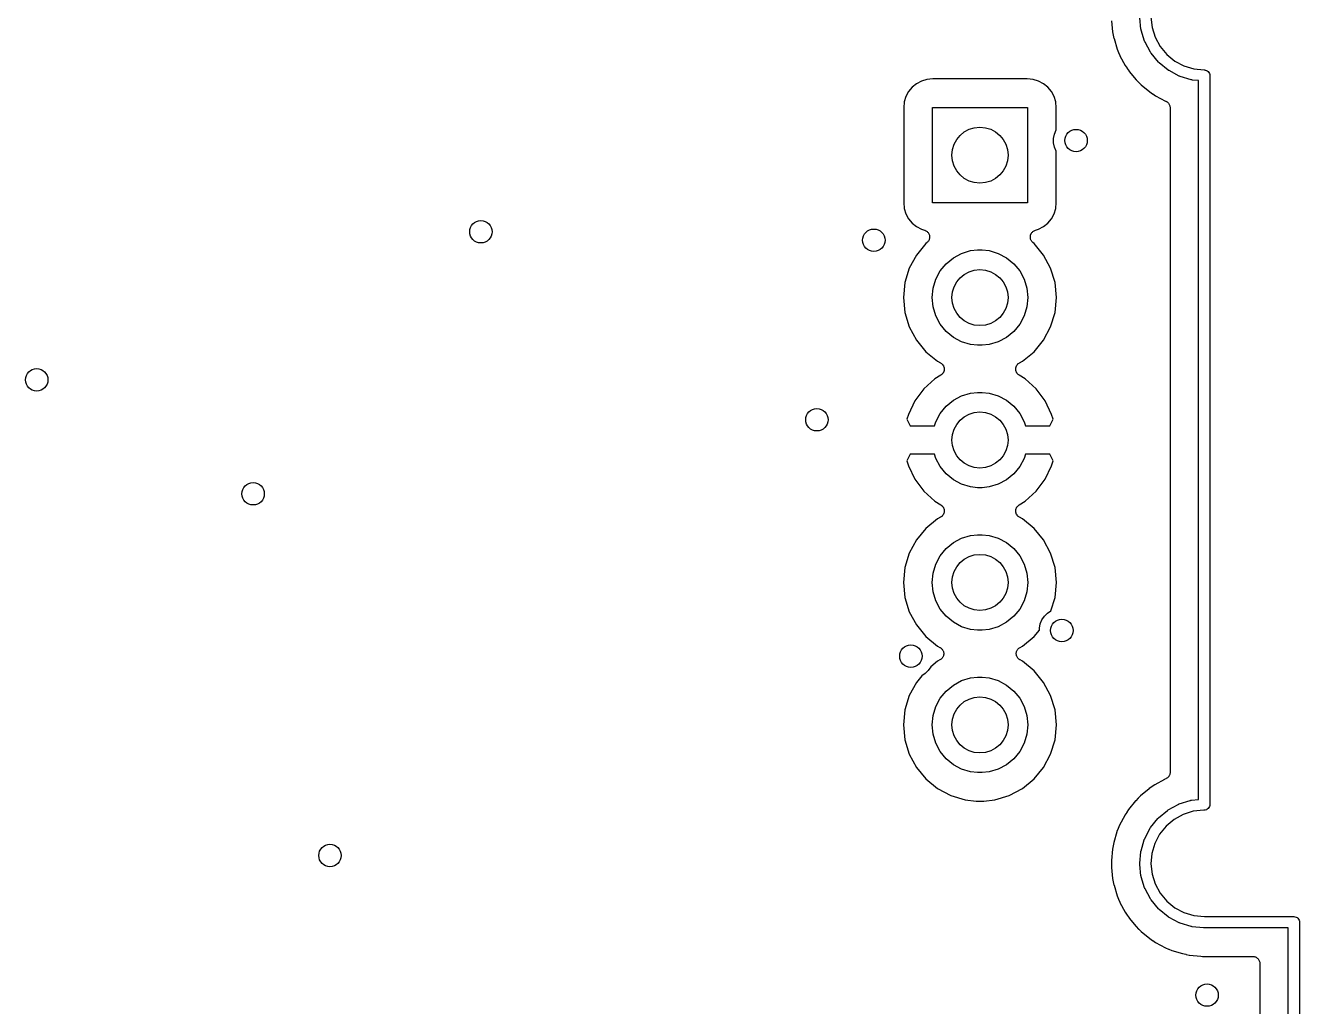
# Model space of a CAD drawing. Extents: x 2.46 to 6.41, y -5.93 to -3.84.
# Drawn here: x 5.511 to 6.406, y -5.223 to -4.534 of the extents above; entities that cross this region are included whole.
import ezdxf

# ---------------------------------------------------------------- set-up
doc = ezdxf.new("R2010")
doc.units = 0
doc.header["$MEASUREMENT"] = 0
doc.layers.add('BLACK', color=7, linetype='CONTINUOUS')

msp = doc.modelspace()

# ---------------------------------------------------------------- linework, layer by layer
at = {"layer": 'BLACK', "linetype": 'CONTINUOUS'}
for p, q in [((6.3012, -4.52782), (6.30196, -4.53508)), ((6.27344, -4.53037), (6.27426, -4.53813)), ((6.29417, -4.53628), (6.29333, -4.52826)), ((6.29424, -4.53663), (6.29417, -4.53628)), ((6.29431, -4.53698), (6.29424, -4.53663)), ((6.30196, -4.53508), (6.30412, -4.54205)), ((6.27426, -4.53813), (6.27474, -4.54046)), ((6.27474, -4.54046), (6.27475, -4.54053)), ((6.27475, -4.54053), (6.27475, -4.54053)), ((6.27475, -4.54053), (6.27519, -4.54285)), ((6.27519, -4.54285), (6.27523, -4.54297)), ((6.27523, -4.54297), (6.27754, -4.55042)), ((6.29433, -4.53704), (6.29431, -4.53698)), ((6.29671, -4.54474), (6.29433, -4.53704)), ((6.29685, -4.54507), (6.29671, -4.54474)), ((6.29699, -4.5454), (6.29685, -4.54507)), ((6.29701, -4.54545), (6.29699, -4.5454)), ((6.30085, -4.55255), (6.29701, -4.54545)), ((6.29701, -4.54545), (6.29701, -4.54545)), ((6.29701, -4.54545), (6.29701, -4.54545)), ((6.30412, -4.54205), (6.30759, -4.54846)), ((6.27754, -4.55042), (6.27846, -4.55262)), ((6.27846, -4.55262), (6.27848, -4.55268)), ((6.27848, -4.55268), (6.27848, -4.55268)), ((6.27848, -4.55268), (6.27937, -4.55487)), ((6.30105, -4.55285), (6.30085, -4.55255)), ((6.30124, -4.55314), (6.30105, -4.55285)), ((6.30128, -4.55318), (6.30124, -4.55314)), ((6.30128, -4.55319), (6.30128, -4.55318)), ((6.30128, -4.55318), (6.30128, -4.55318)), ((6.30642, -4.5594), (6.30128, -4.55319)), ((6.30759, -4.54846), (6.31224, -4.55408)), ((6.31224, -4.55408), (6.3179, -4.5587)), ((6.27937, -4.55487), (6.27943, -4.55498)), ((6.27943, -4.55498), (6.28314, -4.56185)), ((6.28314, -4.56185), (6.28447, -4.56382)), ((6.30667, -4.55965), (6.30642, -4.5594)), ((6.30692, -4.55991), (6.30667, -4.55965)), ((6.30697, -4.55994), (6.30692, -4.55991)), ((6.31322, -4.56504), (6.30697, -4.55994)), ((6.30697, -4.55994), (6.30697, -4.55994)), ((6.30697, -4.55994), (6.30697, -4.55994)), ((6.3179, -4.5587), (6.32434, -4.56212)), ((6.32434, -4.56212), (6.33132, -4.56423)), ((6.14372, -4.57163), (6.13995, -4.57277)), ((6.14788, -4.57122), (6.14372, -4.57163)), ((6.21432, -4.57122), (6.14788, -4.57122)), ((6.21849, -4.57163), (6.21432, -4.57122)), ((6.22226, -4.57277), (6.21849, -4.57163)), ((6.28447, -4.56382), (6.28451, -4.56388)), ((6.28451, -4.56388), (6.2858, -4.56585)), ((6.2858, -4.56585), (6.28588, -4.56595)), ((6.28588, -4.56595), (6.29085, -4.57196)), ((6.29085, -4.57196), (6.29254, -4.57364)), ((6.31351, -4.56524), (6.31322, -4.56504)), ((6.31381, -4.56544), (6.31351, -4.56524)), ((6.31386, -4.56547), (6.31381, -4.56544)), ((6.32098, -4.56925), (6.31386, -4.56547)), ((6.31386, -4.56547), (6.31386, -4.56547)), ((6.31386, -4.56547), (6.31386, -4.56547)), ((6.32131, -4.56939), (6.32098, -4.56925)), ((6.32164, -4.56953), (6.32131, -4.56939)), ((6.32169, -4.56955), (6.32164, -4.56953)), ((6.32942, -4.57188), (6.32169, -4.56955)), ((6.32169, -4.56955), (6.32169, -4.56955)), ((6.32977, -4.57195), (6.32942, -4.57188)), ((6.33011, -4.57202), (6.32977, -4.57195)), ((6.33017, -4.57203), (6.33011, -4.57202)), ((6.33465, -4.57247), (6.33017, -4.57203)), ((6.33017, -4.57203), (6.33017, -4.57203)), ((6.33132, -4.56423), (6.33858, -4.56494)), ((6.33465, -5.07713), (6.33465, -4.57247)), ((6.33858, -4.56494), (6.33858, -4.56494)), ((6.33858, -4.56494), (6.33878, -4.56496)), ((6.33878, -4.56496), (6.33897, -4.56498)), ((6.33897, -4.56498), (6.33898, -4.56498)), ((6.33898, -4.56498), (6.33935, -4.56502)), ((6.33935, -4.56502), (6.3401, -4.56524)), ((6.3401, -4.56524), (6.34078, -4.56561)), ((6.34078, -4.56561), (6.34138, -4.5661)), ((6.34138, -4.5661), (6.34187, -4.5667)), ((6.34187, -4.5667), (6.34224, -4.56738)), ((6.34224, -4.56738), (6.34246, -4.56813)), ((6.34246, -4.56813), (6.34252, -4.5687)), ((6.34252, -4.5687), (6.34252, -5.0809)), ((6.13093, -4.58017), (6.12907, -4.58365)), ((6.13343, -4.57713), (6.13093, -4.58017)), ((6.13647, -4.57463), (6.13343, -4.57713)), ((6.13995, -4.57277), (6.13647, -4.57463)), ((6.22573, -4.57463), (6.22226, -4.57277)), ((6.22878, -4.57713), (6.22573, -4.57463)), ((6.23128, -4.58017), (6.22878, -4.57713)), ((6.23313, -4.58365), (6.23128, -4.58017)), ((6.29254, -4.57364), (6.29259, -4.57369)), ((6.29259, -4.57369), (6.29259, -4.57369)), ((6.29259, -4.57369), (6.29424, -4.57537)), ((6.29424, -4.57537), (6.29434, -4.57545)), ((6.29434, -4.57545), (6.30039, -4.58039)), ((6.30039, -4.58039), (6.30237, -4.5817)), ((6.12793, -4.58742), (6.12752, -4.59158)), ((6.12907, -4.58365), (6.12793, -4.58742)), ((6.23428, -4.58742), (6.23313, -4.58365)), ((6.23469, -4.59158), (6.23428, -4.58742)), ((6.30237, -4.5817), (6.30243, -4.58174)), ((6.30243, -4.58174), (6.30243, -4.58174)), ((6.30243, -4.58174), (6.30243, -4.58174)), ((6.30243, -4.58174), (6.30437, -4.58307)), ((6.30437, -4.58307), (6.30449, -4.58313)), ((6.30449, -4.58313), (6.31138, -4.5868)), ((6.31138, -4.5868), (6.31155, -4.58687)), ((6.31155, -4.58687), (6.31158, -4.58688)), ((6.31158, -4.58688), (6.31158, -4.58688)), ((6.31158, -4.58688), (6.31158, -4.58688)), ((6.31158, -4.58688), (6.31162, -4.5869)), ((6.31162, -4.5869), (6.31203, -4.58712)), ((6.31203, -4.58712), (6.31244, -4.58735)), ((6.31244, -4.58735), (6.31246, -4.58736)), ((6.31246, -4.58736), (6.31247, -4.58737)), ((6.31247, -4.58737), (6.31283, -4.58767)), ((6.31283, -4.58767), (6.31319, -4.58797)), ((6.31319, -4.58797), (6.3132, -4.58798)), ((6.3132, -4.58798), (6.31322, -4.588)), ((6.31322, -4.588), (6.31351, -4.58836)), ((6.31351, -4.58836), (6.31381, -4.58873)), ((6.31381, -4.58873), (6.31382, -4.58874)), ((6.31382, -4.58874), (6.31383, -4.58876)), ((6.31383, -4.58876), (6.31405, -4.58917)), ((6.31405, -4.58917), (6.31427, -4.58959)), ((6.31427, -4.58959), (6.31427, -4.58961)), ((6.31427, -4.58961), (6.31428, -4.58962)), ((6.31428, -4.58962), (6.31442, -4.59007)), ((6.31442, -4.59007), (6.31455, -4.59052)), ((6.12752, -4.59158), (6.12752, -4.65802)), ((6.14764, -4.65827), (6.14764, -4.59134)), ((6.14764, -4.59134), (6.21457, -4.59134)), ((6.21457, -4.59134), (6.21457, -4.65827)), ((6.23469, -4.60698), (6.23469, -4.59158)), ((6.31455, -4.59052), (6.31455, -4.59054)), ((6.31455, -4.59054), (6.31456, -4.59056)), ((6.31456, -4.59056), (6.3146, -4.59102)), ((6.3146, -4.59102), (6.31465, -4.59149)), ((6.31465, -4.59149), (6.31465, -5.05812)), ((6.23342, -4.60996), (6.23461, -4.60709)), ((6.23461, -4.60709), (6.23469, -4.60698)), ((6.23282, -4.613), (6.23342, -4.60996)), ((6.23282, -4.6161), (6.23282, -4.613)), ((6.23342, -4.61914), (6.23282, -4.6161)), ((6.23461, -4.62201), (6.23342, -4.61914)), ((6.23469, -4.62213), (6.23461, -4.62201)), ((6.23469, -4.65802), (6.23469, -4.62213)), ((6.12752, -4.65802), (6.12793, -4.66219)), ((6.21457, -4.65827), (6.14764, -4.65827)), ((6.23428, -4.66219), (6.23469, -4.65802)), ((6.12793, -4.66219), (6.12907, -4.66596)), ((6.12907, -4.66596), (6.13093, -4.66943)), ((6.13093, -4.66943), (6.13343, -4.67248)), ((6.22878, -4.67248), (6.23128, -4.66943)), ((6.23128, -4.66943), (6.23313, -4.66596)), ((6.23313, -4.66596), (6.23428, -4.66219)), ((6.13343, -4.67248), (6.13647, -4.67498)), ((6.13647, -4.67498), (6.13995, -4.67683)), ((6.13995, -4.67683), (6.14219, -4.67751)), ((6.14219, -4.67751), (6.14223, -4.67753)), ((6.14223, -4.67753), (6.14223, -4.67753)), ((6.14223, -4.67753), (6.14223, -4.67753)), ((6.14223, -4.67753), (6.14225, -4.67753)), ((6.14225, -4.67753), (6.1427, -4.67773)), ((6.1427, -4.67773), (6.14313, -4.67791)), ((6.14313, -4.67791), (6.14314, -4.67792)), ((6.14314, -4.67792), (6.14315, -4.67792)), ((6.14315, -4.67792), (6.14355, -4.6782)), ((6.14355, -4.6782), (6.14394, -4.67846)), ((6.14394, -4.67846), (6.14395, -4.67847)), ((6.14395, -4.67847), (6.14395, -4.67847)), ((6.14395, -4.67847), (6.14429, -4.67882)), ((6.14429, -4.67882), (6.14462, -4.67915)), ((6.14462, -4.67915), (6.14463, -4.67916)), ((6.14463, -4.67916), (6.14464, -4.67917)), ((6.14464, -4.67917), (6.1449, -4.67957)), ((6.1449, -4.67957), (6.14516, -4.67997)), ((6.14516, -4.67997), (6.14516, -4.67998)), ((6.14516, -4.67998), (6.14517, -4.67999)), ((6.21688, -4.68037), (6.21707, -4.67993)), ((6.21707, -4.67992), (6.21708, -4.67991)), ((6.21707, -4.67993), (6.21707, -4.67992)), ((6.21708, -4.67991), (6.21734, -4.67952)), ((6.21734, -4.67952), (6.21761, -4.67912)), ((6.21761, -4.67912), (6.21762, -4.67911)), ((6.21762, -4.67911), (6.21763, -4.6791)), ((6.21763, -4.6791), (6.21797, -4.67876)), ((6.21797, -4.67876), (6.2183, -4.67843)), ((6.2183, -4.67843), (6.21831, -4.67842)), ((6.21831, -4.67842), (6.21832, -4.67841)), ((6.21832, -4.67841), (6.21872, -4.67815)), ((6.21872, -4.67815), (6.21912, -4.67789)), ((6.21912, -4.67789), (6.21913, -4.67788)), ((6.21913, -4.67788), (6.21914, -4.67788)), ((6.21914, -4.67788), (6.21958, -4.6777)), ((6.21958, -4.6777), (6.22002, -4.67751)), ((6.22002, -4.67751), (6.22226, -4.67683)), ((6.22226, -4.67683), (6.22573, -4.67498)), ((6.22573, -4.67498), (6.22878, -4.67248)), ((6.14311, -4.68682), (6.13643, -4.69496)), ((6.14391, -4.68616), (6.14311, -4.68682)), ((6.14424, -4.68583), (6.14391, -4.68616)), ((6.14458, -4.68549), (6.14424, -4.68583)), ((6.14459, -4.68548), (6.14458, -4.68549)), ((6.1446, -4.68547), (6.14459, -4.68548)), ((6.14486, -4.68508), (6.1446, -4.68547)), ((6.14513, -4.68468), (6.14486, -4.68508)), ((6.14514, -4.68467), (6.14513, -4.68468)), ((6.14532, -4.68423), (6.14514, -4.68466)), ((6.14514, -4.68466), (6.14514, -4.68467)), ((6.14517, -4.67999), (6.14535, -4.68043)), ((6.14551, -4.68378), (6.14532, -4.68423)), ((6.14535, -4.68043), (6.14553, -4.68087)), ((6.14552, -4.68376), (6.14551, -4.68377)), ((6.14551, -4.68377), (6.14551, -4.68378)), ((6.14561, -4.68329), (6.14552, -4.68376)), ((6.14553, -4.68087), (6.14553, -4.68088)), ((6.14553, -4.68088), (6.14553, -4.68089)), ((6.14553, -4.68089), (6.14562, -4.68136)), ((6.14571, -4.68283), (6.14561, -4.68329)), ((6.14562, -4.68136), (6.14571, -4.68183)), ((6.14571, -4.68183), (6.14571, -4.68184)), ((6.14571, -4.68184), (6.14572, -4.68185)), ((6.14572, -4.68185), (6.14571, -4.68233)), ((6.14571, -4.68233), (6.14571, -4.68281)), ((6.14571, -4.68281), (6.14571, -4.68282)), ((6.14571, -4.68282), (6.14571, -4.68283)), ((6.21649, -4.68226), (6.2165, -4.68178)), ((6.21649, -4.68274), (6.21649, -4.68226)), ((6.21649, -4.68275), (6.21649, -4.68274)), ((6.21649, -4.68276), (6.21649, -4.68275)), ((6.21658, -4.68323), (6.21649, -4.68276)), ((6.2165, -4.68176), (6.2166, -4.6813)), ((6.2165, -4.68177), (6.2165, -4.68176)), ((6.2165, -4.68178), (6.2165, -4.68177)), ((6.21667, -4.6837), (6.21658, -4.68323)), ((6.2166, -4.6813), (6.21669, -4.68083)), ((6.21667, -4.68371), (6.21667, -4.6837)), ((6.21667, -4.68372), (6.21667, -4.68371)), ((6.21685, -4.68416), (6.21667, -4.68372)), ((6.21669, -4.68082), (6.2167, -4.68081)), ((6.21669, -4.68083), (6.21669, -4.68082)), ((6.2167, -4.68081), (6.21688, -4.68037)), ((6.21703, -4.6846), (6.21685, -4.68416)), ((6.21704, -4.68461), (6.21703, -4.6846)), ((6.21704, -4.68462), (6.21704, -4.68461)), ((6.2173, -4.68502), (6.21704, -4.68462)), ((6.21756, -4.68542), (6.2173, -4.68502)), ((6.21757, -4.68543), (6.21756, -4.68542)), ((6.21758, -4.68544), (6.21757, -4.68543)), ((6.21791, -4.68578), (6.21758, -4.68544)), ((6.21824, -4.68612), (6.21791, -4.68578)), ((6.21826, -4.68613), (6.21824, -4.68612)), ((6.2183, -4.68616), (6.21826, -4.68613)), ((6.21826, -4.68613), (6.21826, -4.68613)), ((6.21826, -4.68613), (6.21826, -4.68613)), ((6.21909, -4.68682), (6.2183, -4.68616)), ((6.22577, -4.69496), (6.21909, -4.68682)), ((6.13643, -4.69496), (6.13147, -4.70424)), ((6.15732, -4.70103), (6.16242, -4.69684)), ((6.16242, -4.69684), (6.16823, -4.69374)), ((6.16823, -4.69374), (6.17454, -4.69182)), ((6.17454, -4.69182), (6.17946, -4.69134)), ((6.17946, -4.69134), (6.18275, -4.69134)), ((6.18275, -4.69134), (6.18766, -4.69182)), ((6.18766, -4.69182), (6.19397, -4.69374)), ((6.19397, -4.69374), (6.19978, -4.69684)), ((6.19978, -4.69684), (6.20488, -4.70103)), ((6.23074, -4.70424), (6.22577, -4.69496)), ((6.13147, -4.70424), (6.12841, -4.71432)), ((6.15004, -4.71193), (6.15314, -4.70612)), ((6.15314, -4.70612), (6.15732, -4.70103)), ((6.20488, -4.70103), (6.20906, -4.70612)), ((6.20906, -4.70612), (6.21217, -4.71193)), ((6.23379, -4.71432), (6.23074, -4.70424)), ((6.12841, -4.71432), (6.12738, -4.7248)), ((6.14812, -4.71824), (6.15004, -4.71193)), ((6.21217, -4.71193), (6.21408, -4.71824)), ((6.23483, -4.7248), (6.23379, -4.71432)), ((6.14748, -4.7248), (6.14812, -4.71824)), ((6.21408, -4.71824), (6.21473, -4.7248)), ((6.12738, -4.7248), (6.12841, -4.73528)), ((6.14812, -4.73136), (6.14748, -4.7248)), ((6.15004, -4.73767), (6.14812, -4.73136)), ((6.21408, -4.73136), (6.21217, -4.73767)), ((6.21473, -4.7248), (6.21408, -4.73136)), ((6.23379, -4.73528), (6.23483, -4.7248)), ((6.12841, -4.73528), (6.13147, -4.74536)), ((6.15314, -4.74348), (6.15004, -4.73767)), ((6.21217, -4.73767), (6.20906, -4.74348)), ((6.23074, -4.74536), (6.23379, -4.73528)), ((6.13147, -4.74536), (6.13643, -4.75465)), ((6.15732, -4.74858), (6.15314, -4.74348)), ((6.16242, -4.75276), (6.15732, -4.74858)), ((6.20488, -4.74858), (6.19978, -4.75276)), ((6.20906, -4.74348), (6.20488, -4.74858)), ((6.22577, -4.75465), (6.23074, -4.74536)), ((6.13643, -4.75465), (6.14311, -4.76279)), ((6.16823, -4.75587), (6.16242, -4.75276)), ((6.17454, -4.75778), (6.16823, -4.75587)), ((6.17946, -4.75827), (6.17454, -4.75778)), ((6.18275, -4.75827), (6.17946, -4.75827)), ((6.18766, -4.75778), (6.18275, -4.75827)), ((6.19397, -4.75587), (6.18766, -4.75778)), ((6.19978, -4.75276), (6.19397, -4.75587)), ((6.21909, -4.76279), (6.22577, -4.75465)), ((6.14311, -4.76279), (6.15126, -4.76947)), ((6.21095, -4.76947), (6.21909, -4.76279)), ((6.15126, -4.76947), (6.15336, -4.7706)), ((6.15336, -4.7706), (6.15342, -4.77063)), ((6.15342, -4.77063), (6.15372, -4.77084)), ((6.15372, -4.77084), (6.15403, -4.77103)), ((6.15403, -4.77103), (6.15412, -4.77111)), ((6.15412, -4.77111), (6.15423, -4.77118)), ((6.15423, -4.77118), (6.15448, -4.77144)), ((6.15448, -4.77144), (6.15474, -4.77169)), ((6.15485, -4.7782), (6.15459, -4.77846)), ((6.15474, -4.77169), (6.15482, -4.77179)), ((6.15482, -4.77179), (6.15491, -4.77188)), ((6.15492, -4.7781), (6.15485, -4.7782)), ((6.15491, -4.77188), (6.15511, -4.77219)), ((6.15501, -4.778), (6.15492, -4.7781)), ((6.15519, -4.7777), (6.15501, -4.778)), ((6.15511, -4.77219), (6.15532, -4.77248)), ((6.1554, -4.7774), (6.15519, -4.7777)), ((6.15532, -4.77248), (6.15537, -4.77259)), ((6.15537, -4.77259), (6.15544, -4.7727)), ((6.15545, -4.77728), (6.1554, -4.7774)), ((6.15544, -4.7727), (6.15558, -4.77304)), ((6.15551, -4.77717), (6.15545, -4.77728)), ((6.15564, -4.77683), (6.15551, -4.77717)), ((6.15558, -4.77304), (6.15573, -4.77337)), ((6.15578, -4.7765), (6.15564, -4.77683)), ((6.15573, -4.77337), (6.15576, -4.77349)), ((6.15576, -4.77349), (6.1558, -4.77361)), ((6.1558, -4.77637), (6.15578, -4.7765)), ((6.1558, -4.77361), (6.15587, -4.77396)), ((6.15585, -4.77625), (6.1558, -4.77637)), ((6.1559, -4.7759), (6.15585, -4.77625)), ((6.15587, -4.77396), (6.15596, -4.77431)), ((6.15598, -4.77554), (6.1559, -4.7759)), ((6.15596, -4.77431), (6.15596, -4.77444)), ((6.15596, -4.77444), (6.15599, -4.77457)), ((6.15599, -4.77457), (6.15598, -4.77493)), ((6.15598, -4.77493), (6.156, -4.77529)), ((6.156, -4.77529), (6.15598, -4.77541)), ((6.15598, -4.77541), (6.15598, -4.77554)), ((6.2062, -4.77522), (6.20622, -4.77486)), ((6.20622, -4.77534), (6.2062, -4.77522)), ((6.20622, -4.77486), (6.20623, -4.7745)), ((6.20622, -4.77547), (6.20622, -4.77534)), ((6.20629, -4.77583), (6.20622, -4.77547)), ((6.20623, -4.7745), (6.20625, -4.77437)), ((6.20625, -4.77437), (6.20626, -4.77424)), ((6.20626, -4.77424), (6.20635, -4.77389)), ((6.20634, -4.77619), (6.20629, -4.77583)), ((6.20638, -4.77631), (6.20634, -4.77619)), ((6.20635, -4.77389), (6.20642, -4.77354)), ((6.20641, -4.77643), (6.20638, -4.77631)), ((6.20654, -4.77677), (6.20641, -4.77643)), ((6.20642, -4.77354), (6.20647, -4.77342)), ((6.20647, -4.77342), (6.2065, -4.7733)), ((6.2065, -4.7733), (6.20666, -4.77297)), ((6.20666, -4.77711), (6.20654, -4.77677)), ((6.20666, -4.77297), (6.2068, -4.77264)), ((6.20673, -4.77722), (6.20666, -4.77711)), ((6.20677, -4.77733), (6.20673, -4.77722)), ((6.20697, -4.77764), (6.20677, -4.77733)), ((6.2068, -4.77264), (6.20687, -4.77253)), ((6.20687, -4.77253), (6.20692, -4.77242)), ((6.20692, -4.77242), (6.20714, -4.77213)), ((6.20716, -4.77795), (6.20697, -4.77764)), ((6.20714, -4.77213), (6.20734, -4.77183)), ((6.20724, -4.77804), (6.20716, -4.77795)), ((6.20731, -4.77815), (6.20724, -4.77804)), ((6.20756, -4.77841), (6.20731, -4.77815)), ((6.20734, -4.77183), (6.20743, -4.77174)), ((6.20743, -4.77174), (6.20751, -4.77164)), ((6.20751, -4.77164), (6.20778, -4.7714)), ((6.2078, -4.77868), (6.20756, -4.77841)), ((6.20778, -4.7714), (6.20803, -4.77114)), ((6.20803, -4.77114), (6.20814, -4.77107)), ((6.20814, -4.77107), (6.20823, -4.77098)), ((6.20823, -4.77098), (6.20854, -4.7708)), ((6.20854, -4.7708), (6.20884, -4.7706)), ((6.20884, -4.7706), (6.21095, -4.76947)), ((6.14939, -4.78179), (6.1416, -4.78881)), ((6.15356, -4.7793), (6.14939, -4.78179)), ((6.15385, -4.77909), (6.15356, -4.7793)), ((6.15416, -4.77889), (6.15385, -4.77909)), ((6.15425, -4.7788), (6.15416, -4.77889)), ((6.15435, -4.77872), (6.15425, -4.7788)), ((6.15459, -4.77846), (6.15435, -4.77872)), ((6.20791, -4.77875), (6.2078, -4.77868)), ((6.20799, -4.77885), (6.20791, -4.77875)), ((6.20829, -4.77905), (6.20799, -4.77885)), ((6.20858, -4.77927), (6.20829, -4.77905)), ((6.20864, -4.7793), (6.20858, -4.77927)), ((6.21282, -4.78179), (6.20864, -4.7793)), ((6.2206, -4.78881), (6.21282, -4.78179)), ((6.1416, -4.78881), (6.13534, -4.7972)), ((6.16242, -4.79684), (6.16823, -4.79374)), ((6.16823, -4.79374), (6.17454, -4.79182)), ((6.17454, -4.79182), (6.17946, -4.79134)), ((6.17946, -4.79134), (6.18275, -4.79134)), ((6.18275, -4.79134), (6.18766, -4.79182)), ((6.18766, -4.79182), (6.19397, -4.79374)), ((6.19397, -4.79374), (6.19978, -4.79684)), ((6.22686, -4.7972), (6.2206, -4.78881)), ((6.13534, -4.7972), (6.13078, -4.80677)), ((6.15314, -4.80612), (6.15732, -4.80103)), ((6.15732, -4.80103), (6.16242, -4.79684)), ((6.19978, -4.79684), (6.20488, -4.80103)), ((6.20488, -4.80103), (6.20906, -4.80612)), ((6.23142, -4.80677), (6.22686, -4.7972)), ((6.13078, -4.80677), (6.12973, -4.81024)), ((6.12973, -4.81024), (6.13214, -4.8148)), ((6.14917, -4.8148), (6.15004, -4.81193)), ((6.15004, -4.81193), (6.15314, -4.80612)), ((6.20906, -4.80612), (6.21217, -4.81193)), ((6.21217, -4.81193), (6.21304, -4.8148)), ((6.23006, -4.8148), (6.23247, -4.81024)), ((6.23247, -4.81024), (6.23142, -4.80677)), ((6.13214, -4.8148), (6.14917, -4.8148)), ((6.21304, -4.8148), (6.23006, -4.8148)), ((6.13214, -4.8348), (6.12973, -4.83937)), ((6.12973, -4.83937), (6.13078, -4.84284)), ((6.14917, -4.8348), (6.13214, -4.8348)), ((6.15004, -4.83767), (6.14917, -4.8348)), ((6.15314, -4.84349), (6.15004, -4.83767)), ((6.21217, -4.83767), (6.20906, -4.84349)), ((6.21304, -4.8348), (6.21217, -4.83767)), ((6.23006, -4.8348), (6.21304, -4.8348)), ((6.23247, -4.83937), (6.23006, -4.8348)), ((6.23142, -4.84284), (6.23247, -4.83937)), ((6.13078, -4.84284), (6.13534, -4.8524)), ((6.15732, -4.84858), (6.15314, -4.84349)), ((6.16242, -4.85276), (6.15732, -4.84858)), ((6.20488, -4.84858), (6.19978, -4.85276)), ((6.20906, -4.84349), (6.20488, -4.84858)), ((6.22686, -4.8524), (6.23142, -4.84284)), ((6.13534, -4.8524), (6.1416, -4.8608)), ((6.16823, -4.85587), (6.16242, -4.85276)), ((6.17454, -4.85778), (6.16823, -4.85587)), ((6.17946, -4.85827), (6.17454, -4.85778)), ((6.18275, -4.85827), (6.17946, -4.85827)), ((6.18766, -4.85778), (6.18275, -4.85827)), ((6.19397, -4.85587), (6.18766, -4.85778)), ((6.19978, -4.85276), (6.19397, -4.85587)), ((6.2206, -4.8608), (6.22686, -4.8524)), ((6.1416, -4.8608), (6.14939, -4.86781)), ((6.14939, -4.86781), (6.15356, -4.8703)), ((6.20864, -4.8703), (6.21282, -4.86781)), ((6.21282, -4.86781), (6.2206, -4.8608)), ((6.15356, -4.8703), (6.15362, -4.87034)), ((6.15362, -4.87034), (6.15391, -4.87056)), ((6.15391, -4.87056), (6.15421, -4.87076)), ((6.15421, -4.87076), (6.1543, -4.87085)), ((6.1543, -4.87085), (6.1544, -4.87093)), ((6.1544, -4.87093), (6.15464, -4.8712)), ((6.15464, -4.8712), (6.15489, -4.87146)), ((6.15489, -4.87146), (6.15496, -4.87156)), ((6.15496, -4.87156), (6.15505, -4.87166)), ((6.15505, -4.87166), (6.15523, -4.87197)), ((6.15523, -4.87197), (6.15543, -4.87227)), ((6.15555, -4.87663), (6.15541, -4.87697)), ((6.15543, -4.87227), (6.15548, -4.87239)), ((6.15548, -4.87239), (6.15554, -4.8725)), ((6.15554, -4.8725), (6.15566, -4.87284)), ((6.1557, -4.87631), (6.15555, -4.87663)), ((6.15566, -4.87284), (6.1558, -4.87318)), ((6.15574, -4.87618), (6.1557, -4.87631)), ((6.15578, -4.87607), (6.15574, -4.87618)), ((6.15586, -4.87571), (6.15578, -4.87607)), ((6.1558, -4.87318), (6.15582, -4.8733)), ((6.15582, -4.8733), (6.15586, -4.87342)), ((6.15586, -4.87342), (6.15591, -4.87378)), ((6.15595, -4.87536), (6.15586, -4.87571)), ((6.15591, -4.87378), (6.15598, -4.87413)), ((6.15598, -4.87511), (6.15595, -4.87523)), ((6.15595, -4.87523), (6.15595, -4.87536)), ((6.15598, -4.87413), (6.15598, -4.87426)), ((6.15598, -4.87426), (6.156, -4.87439)), ((6.156, -4.87439), (6.15598, -4.87475)), ((6.15598, -4.87475), (6.15598, -4.87511)), ((6.20621, -4.87432), (6.20623, -4.87419)), ((6.20622, -4.87468), (6.20621, -4.87432)), ((6.20622, -4.87504), (6.20622, -4.87468)), ((6.20624, -4.87517), (6.20622, -4.87504)), ((6.20623, -4.87406), (6.2063, -4.87371)), ((6.20623, -4.87419), (6.20623, -4.87406)), ((6.20625, -4.87529), (6.20624, -4.87517)), ((6.20633, -4.87564), (6.20625, -4.87529)), ((6.2063, -4.87371), (6.20636, -4.87335)), ((6.2064, -4.876), (6.20633, -4.87564)), ((6.20636, -4.87335), (6.2064, -4.87323)), ((6.2064, -4.87323), (6.20643, -4.87311)), ((6.20645, -4.87612), (6.2064, -4.876)), ((6.20643, -4.87311), (6.20657, -4.87278)), ((6.20648, -4.87624), (6.20645, -4.87612)), ((6.20663, -4.87657), (6.20648, -4.87624)), ((6.20657, -4.87278), (6.20669, -4.87244)), ((6.20676, -4.87691), (6.20663, -4.87657)), ((6.20669, -4.87244), (6.20676, -4.87233)), ((6.20676, -4.87233), (6.20681, -4.87221)), ((6.20681, -4.87221), (6.20701, -4.87191)), ((6.20701, -4.87191), (6.2072, -4.8716)), ((6.2072, -4.8716), (6.20728, -4.87151)), ((6.20728, -4.87151), (6.20735, -4.8714)), ((6.20735, -4.8714), (6.20761, -4.87115)), ((6.20761, -4.87115), (6.20786, -4.87088)), ((6.20786, -4.87088), (6.20796, -4.87081)), ((6.20796, -4.87081), (6.20805, -4.87072)), ((6.20805, -4.87072), (6.20835, -4.87052)), ((6.20835, -4.87052), (6.20864, -4.8703)), ((6.15126, -4.88013), (6.14311, -4.88682)), ((6.15336, -4.87901), (6.15126, -4.88013)), ((6.15366, -4.87881), (6.15336, -4.87901)), ((6.15397, -4.87862), (6.15366, -4.87881)), ((6.15407, -4.87854), (6.15397, -4.87862)), ((6.15417, -4.87847), (6.15407, -4.87854)), ((6.15443, -4.87821), (6.15417, -4.87847)), ((6.1547, -4.87797), (6.15443, -4.87821)), ((6.15477, -4.87787), (6.1547, -4.87797)), ((6.15486, -4.87778), (6.15477, -4.87787)), ((6.15507, -4.87748), (6.15486, -4.87778)), ((6.15528, -4.87719), (6.15507, -4.87748)), ((6.15534, -4.87707), (6.15528, -4.87719)), ((6.15541, -4.87697), (6.15534, -4.87707)), ((6.20683, -4.87701), (6.20676, -4.87691)), ((6.20689, -4.87713), (6.20683, -4.87701)), ((6.2071, -4.87742), (6.20689, -4.87713)), ((6.2073, -4.87772), (6.2071, -4.87742)), ((6.20739, -4.87781), (6.2073, -4.87772)), ((6.20746, -4.87792), (6.20739, -4.87781)), ((6.20772, -4.87816), (6.20746, -4.87792)), ((6.20798, -4.87842), (6.20772, -4.87816)), ((6.20808, -4.87849), (6.20798, -4.87842)), ((6.20818, -4.87858), (6.20808, -4.87849)), ((6.20848, -4.87877), (6.20818, -4.87858)), ((6.20878, -4.87897), (6.20848, -4.87877)), ((6.20884, -4.87901), (6.20878, -4.87897)), ((6.21095, -4.88013), (6.20884, -4.87901)), ((6.21909, -4.88682), (6.21095, -4.88013)), ((6.14311, -4.88682), (6.13643, -4.89496)), ((6.16242, -4.89684), (6.16823, -4.89374)), ((6.16823, -4.89374), (6.17454, -4.89182)), ((6.17454, -4.89182), (6.17946, -4.89134)), ((6.17946, -4.89134), (6.18275, -4.89134)), ((6.18275, -4.89134), (6.18766, -4.89182)), ((6.18766, -4.89182), (6.19397, -4.89374)), ((6.19397, -4.89374), (6.19978, -4.89684)), ((6.22577, -4.89496), (6.21909, -4.88682)), ((6.13643, -4.89496), (6.13147, -4.90424)), ((6.15314, -4.90612), (6.15732, -4.90103)), ((6.15732, -4.90103), (6.16242, -4.89684)), ((6.19978, -4.89684), (6.20488, -4.90103)), ((6.20488, -4.90103), (6.20906, -4.90612)), ((6.23074, -4.90424), (6.22577, -4.89496)), ((6.13147, -4.90424), (6.12841, -4.91432)), ((6.14812, -4.91824), (6.15004, -4.91193)), ((6.15004, -4.91193), (6.15314, -4.90612)), ((6.20906, -4.90612), (6.21217, -4.91193)), ((6.21217, -4.91193), (6.21408, -4.91824)), ((6.23379, -4.91432), (6.23074, -4.90424)), ((6.12841, -4.91432), (6.12738, -4.9248)), ((6.14748, -4.9248), (6.14812, -4.91824)), ((6.21408, -4.91824), (6.21473, -4.9248)), ((6.23483, -4.9248), (6.23379, -4.91432)), ((6.12738, -4.9248), (6.12841, -4.93528)), ((6.14812, -4.93136), (6.14748, -4.9248)), ((6.21473, -4.9248), (6.21408, -4.93136)), ((6.23379, -4.93528), (6.23483, -4.9248)), ((6.12841, -4.93528), (6.13147, -4.94536)), ((6.15004, -4.93767), (6.14812, -4.93136)), ((6.15314, -4.94348), (6.15004, -4.93767)), ((6.21217, -4.93767), (6.20906, -4.94348)), ((6.21408, -4.93136), (6.21217, -4.93767)), ((6.23093, -4.94471), (6.23379, -4.93528)), ((6.13147, -4.94536), (6.13643, -4.95465)), ((6.15732, -4.94858), (6.15314, -4.94348)), ((6.20906, -4.94348), (6.20488, -4.94858)), ((6.22633, -4.94851), (6.22853, -4.94632)), ((6.22853, -4.94632), (6.23093, -4.94471)), ((6.13643, -4.95465), (6.14311, -4.96279)), ((6.16242, -4.95276), (6.15732, -4.94858)), ((6.16823, -4.95587), (6.16242, -4.95276)), ((6.17454, -4.95778), (6.16823, -4.95587)), ((6.19397, -4.95587), (6.18766, -4.95778)), ((6.19978, -4.95276), (6.19397, -4.95587)), ((6.20488, -4.94858), (6.19978, -4.95276)), ((6.22282, -4.957), (6.22342, -4.95396)), ((6.22282, -4.95825), (6.22282, -4.957)), ((6.22342, -4.95396), (6.22461, -4.95109)), ((6.22461, -4.95109), (6.22633, -4.94851)), ((6.14311, -4.96279), (6.15126, -4.96947)), ((6.17946, -4.95827), (6.17454, -4.95778)), ((6.18275, -4.95827), (6.17946, -4.95827)), ((6.18766, -4.95778), (6.18275, -4.95827)), ((6.21095, -4.96947), (6.21909, -4.96279)), ((6.21909, -4.96279), (6.22282, -4.95825)), ((6.15126, -4.96947), (6.15298, -4.97039)), ((6.15298, -4.97039), (6.15302, -4.97042)), ((6.15302, -4.97042), (6.15302, -4.97042)), ((6.15302, -4.97042), (6.15302, -4.97042)), ((6.15302, -4.97042), (6.15304, -4.97043)), ((6.15304, -4.97043), (6.15343, -4.9707)), ((6.15343, -4.9707), (6.15383, -4.97097)), ((6.15383, -4.97097), (6.15383, -4.97097)), ((6.15383, -4.97097), (6.15384, -4.97098)), ((6.15384, -4.97098), (6.15418, -4.97132)), ((6.15418, -4.97132), (6.15451, -4.97166)), ((6.15451, -4.97166), (6.15452, -4.97167)), ((6.15452, -4.97167), (6.15453, -4.97168)), ((6.15453, -4.97168), (6.15478, -4.97208)), ((6.15478, -4.97208), (6.15505, -4.97248)), ((6.15505, -4.97248), (6.15505, -4.97249)), ((6.15505, -4.97249), (6.15506, -4.9725)), ((6.15506, -4.9725), (6.15523, -4.97293)), ((6.15523, -4.97293), (6.15542, -4.97338)), ((6.15542, -4.97338), (6.15542, -4.97339)), ((6.15542, -4.97339), (6.15542, -4.9734)), ((6.15542, -4.9734), (6.15551, -4.97387)), ((6.15551, -4.97387), (6.1556, -4.97434)), ((6.1556, -4.97434), (6.1556, -4.97435)), ((6.1556, -4.97435), (6.1556, -4.97436)), ((6.1556, -4.97436), (6.1556, -4.97484)), ((6.1556, -4.97484), (6.1556, -4.97531)), ((6.2066, -4.97525), (6.20661, -4.97477)), ((6.2066, -4.97526), (6.2066, -4.97525)), ((6.2066, -4.97527), (6.2066, -4.97526)), ((6.20669, -4.97573), (6.2066, -4.97527)), ((6.20661, -4.97427), (6.20671, -4.97381)), ((6.20661, -4.97428), (6.20661, -4.97427)), ((6.20661, -4.97429), (6.20661, -4.97428)), ((6.20661, -4.97477), (6.20661, -4.97429)), ((6.20671, -4.97381), (6.2068, -4.97334)), ((6.2068, -4.97334), (6.20681, -4.97332)), ((6.20681, -4.97331), (6.20699, -4.97288)), ((6.20681, -4.97332), (6.20681, -4.97331)), ((6.20699, -4.97288), (6.20718, -4.97243)), ((6.20718, -4.97243), (6.20719, -4.97243)), ((6.20719, -4.97242), (6.20746, -4.97202)), ((6.20719, -4.97243), (6.20719, -4.97242)), ((6.20746, -4.97202), (6.20772, -4.97162)), ((6.20772, -4.97162), (6.20773, -4.97162)), ((6.20773, -4.97162), (6.20774, -4.97161)), ((6.20774, -4.97161), (6.20808, -4.97127)), ((6.20808, -4.97127), (6.20841, -4.97094)), ((6.20841, -4.97094), (6.20842, -4.97093)), ((6.20842, -4.97093), (6.20843, -4.97092)), ((6.20843, -4.97092), (6.20883, -4.97066)), ((6.20883, -4.97066), (6.20923, -4.97039)), ((6.20923, -4.97039), (6.21095, -4.96947)), ((6.14651, -4.98403), (6.1448, -4.98659)), ((6.15126, -4.98013), (6.14651, -4.98403)), ((6.15298, -4.97921), (6.15126, -4.98013)), ((6.15337, -4.97895), (6.15298, -4.97921)), ((6.15377, -4.97868), (6.15337, -4.97895)), ((6.15378, -4.97868), (6.15377, -4.97868)), ((6.15379, -4.97867), (6.15378, -4.97868)), ((6.15413, -4.97833), (6.15379, -4.97867)), ((6.15447, -4.978), (6.15413, -4.97833)), ((6.15448, -4.97798), (6.15447, -4.97799)), ((6.15447, -4.97799), (6.15447, -4.978)), ((6.15475, -4.97759), (6.15448, -4.97798)), ((6.15501, -4.97719), (6.15475, -4.97759)), ((6.15502, -4.97718), (6.15501, -4.97719)), ((6.15503, -4.97717), (6.15502, -4.97718)), ((6.15521, -4.97673), (6.15503, -4.97717)), ((6.15539, -4.97629), (6.15521, -4.97673)), ((6.1554, -4.97628), (6.15539, -4.97629)), ((6.1555, -4.97581), (6.1554, -4.97627)), ((6.1554, -4.97627), (6.1554, -4.97628)), ((6.15559, -4.97534), (6.1555, -4.97581)), ((6.1556, -4.97531), (6.15559, -4.97533)), ((6.15559, -4.97533), (6.15559, -4.97534)), ((6.20678, -4.9762), (6.20669, -4.97573)), ((6.20679, -4.97621), (6.20678, -4.9762)), ((6.20679, -4.97623), (6.20679, -4.97621)), ((6.20697, -4.97667), (6.20679, -4.97623)), ((6.20715, -4.97711), (6.20697, -4.97667)), ((6.20715, -4.97712), (6.20715, -4.97711)), ((6.20716, -4.97713), (6.20715, -4.97712)), ((6.20742, -4.97753), (6.20716, -4.97713)), ((6.20768, -4.97793), (6.20742, -4.97753)), ((6.20769, -4.97794), (6.20768, -4.97793)), ((6.20802, -4.97828), (6.20769, -4.97794)), ((6.20769, -4.97794), (6.20769, -4.97794)), ((6.20836, -4.97863), (6.20802, -4.97828)), ((6.20837, -4.97863), (6.20836, -4.97863)), ((6.20838, -4.97864), (6.20837, -4.97863)), ((6.20876, -4.9789), (6.20838, -4.97864)), ((6.20916, -4.97918), (6.20876, -4.9789)), ((6.20918, -4.97919), (6.20916, -4.97918)), ((6.20923, -4.97921), (6.20918, -4.97919)), ((6.20918, -4.97919), (6.20918, -4.97919)), ((6.20918, -4.97919), (6.20918, -4.97919)), ((6.21095, -4.98013), (6.20923, -4.97921)), ((6.21909, -4.98682), (6.21095, -4.98013)), ((6.14015, -4.99042), (6.13643, -4.99496)), ((6.14261, -4.98878), (6.14015, -4.99042)), ((6.1448, -4.98659), (6.14261, -4.98878)), ((6.16823, -4.99374), (6.17454, -4.99182)), ((6.17454, -4.99182), (6.17946, -4.99134)), ((6.17946, -4.99134), (6.18275, -4.99134)), ((6.18275, -4.99134), (6.18766, -4.99182)), ((6.18766, -4.99182), (6.19397, -4.99374)), ((6.22577, -4.99496), (6.21909, -4.98682)), ((6.13643, -4.99496), (6.13147, -5.00424)), ((6.15314, -5.00612), (6.15732, -5.00103)), ((6.15732, -5.00103), (6.16242, -4.99684)), ((6.16242, -4.99684), (6.16823, -4.99374)), ((6.19397, -4.99374), (6.19978, -4.99684)), ((6.19978, -4.99684), (6.20488, -5.00103)), ((6.20488, -5.00103), (6.20906, -5.00612)), ((6.23074, -5.00424), (6.22577, -4.99496)), ((6.13147, -5.00424), (6.12841, -5.01432)), ((6.15004, -5.01193), (6.15314, -5.00612)), ((6.20906, -5.00612), (6.21217, -5.01193)), ((6.23379, -5.01432), (6.23074, -5.00424)), ((6.12841, -5.01432), (6.12738, -5.0248)), ((6.14748, -5.0248), (6.14812, -5.01824)), ((6.14812, -5.01824), (6.15004, -5.01193)), ((6.21217, -5.01193), (6.21408, -5.01824)), ((6.21408, -5.01824), (6.21473, -5.0248)), ((6.23483, -5.0248), (6.23379, -5.01432)), ((6.12738, -5.0248), (6.12841, -5.03528)), ((6.14812, -5.03136), (6.14748, -5.0248)), ((6.21473, -5.0248), (6.21408, -5.03136)), ((6.23379, -5.03528), (6.23483, -5.0248)), ((6.12841, -5.03528), (6.13147, -5.04536)), ((6.15004, -5.03767), (6.14812, -5.03136)), ((6.15314, -5.04348), (6.15004, -5.03767)), ((6.21217, -5.03767), (6.20906, -5.04348)), ((6.21408, -5.03136), (6.21217, -5.03767)), ((6.23074, -5.04536), (6.23379, -5.03528)), ((6.13147, -5.04536), (6.13643, -5.05465)), ((6.15732, -5.04858), (6.15314, -5.04348)), ((6.20906, -5.04348), (6.20488, -5.04858)), ((6.22577, -5.05465), (6.23074, -5.04536)), ((6.13643, -5.05465), (6.14311, -5.06279)), ((6.16242, -5.05276), (6.15732, -5.04858)), ((6.16823, -5.05587), (6.16242, -5.05276)), ((6.19978, -5.05276), (6.19397, -5.05587)), ((6.20488, -5.04858), (6.19978, -5.05276)), ((6.21909, -5.06279), (6.22577, -5.05465)), ((6.14311, -5.06279), (6.15126, -5.06947)), ((6.17454, -5.05778), (6.16823, -5.05587)), ((6.17946, -5.05827), (6.17454, -5.05778)), ((6.18275, -5.05827), (6.17946, -5.05827)), ((6.18766, -5.05778), (6.18275, -5.05827)), ((6.19397, -5.05587), (6.18766, -5.05778)), ((6.21095, -5.06947), (6.21909, -5.06279)), ((6.31075, -5.06308), (6.30391, -5.06684)), ((6.31086, -5.06302), (6.31075, -5.06308)), ((6.31155, -5.06274), (6.31086, -5.06302)), ((6.31196, -5.06252), (6.31155, -5.06274)), ((6.31238, -5.0623), (6.31196, -5.06252)), ((6.3124, -5.06229), (6.31238, -5.0623)), ((6.31241, -5.06228), (6.3124, -5.06229)), ((6.31278, -5.06199), (6.31241, -5.06228)), ((6.31314, -5.06169), (6.31278, -5.06199)), ((6.31316, -5.06168), (6.31314, -5.06169)), ((6.31317, -5.06166), (6.31316, -5.06168)), ((6.31347, -5.0613), (6.31317, -5.06166)), ((6.31377, -5.06094), (6.31347, -5.0613)), ((6.31378, -5.06093), (6.31377, -5.06094)), ((6.31379, -5.06091), (6.31378, -5.06093)), ((6.31401, -5.0605), (6.31379, -5.06091)), ((6.31424, -5.06009), (6.31401, -5.0605)), ((6.31425, -5.06007), (6.31424, -5.06009)), ((6.31426, -5.06005), (6.31425, -5.06007)), ((6.31439, -5.05961), (6.31426, -5.06005)), ((6.31454, -5.05916), (6.31439, -5.05961)), ((6.31459, -5.05866), (6.31454, -5.05912)), ((6.31454, -5.05912), (6.31454, -5.05914)), ((6.31454, -5.05914), (6.31454, -5.05916)), ((6.31465, -5.05819), (6.31459, -5.05866)), ((6.31465, -5.05812), (6.31465, -5.05815)), ((6.31465, -5.05815), (6.31465, -5.05815)), ((6.31465, -5.05815), (6.31465, -5.05815)), ((6.31465, -5.05815), (6.31465, -5.05819)), ((6.15126, -5.06947), (6.16054, -5.07444)), ((6.20166, -5.07444), (6.21095, -5.06947)), ((6.29983, -5.06961), (6.29385, -5.07463)), ((6.29992, -5.06953), (6.29983, -5.06961)), ((6.30189, -5.06823), (6.29992, -5.06953)), ((6.30195, -5.06819), (6.30189, -5.06823)), ((6.30391, -5.06684), (6.30195, -5.06819)), ((6.16054, -5.07444), (6.17062, -5.07749)), ((6.17062, -5.07749), (6.17848, -5.07827)), ((6.17848, -5.07827), (6.18373, -5.07827)), ((6.18373, -5.07827), (6.19158, -5.07749)), ((6.19158, -5.07749), (6.20166, -5.07444)), ((6.29038, -5.07814), (6.28549, -5.08422)), ((6.29046, -5.07804), (6.29038, -5.07814)), ((6.29213, -5.07638), (6.29046, -5.07804)), ((6.29218, -5.07633), (6.29213, -5.07638)), ((6.29213, -5.07638), (6.29213, -5.07638)), ((6.29385, -5.07463), (6.29218, -5.07633)), ((6.31333, -5.08449), (6.3204, -5.0806)), ((6.3204, -5.0806), (6.32045, -5.08058)), ((6.32045, -5.08058), (6.32078, -5.08044)), ((6.32078, -5.08044), (6.32111, -5.0803)), ((6.32111, -5.0803), (6.3288, -5.07786)), ((6.3288, -5.07786), (6.32885, -5.07784)), ((6.3288, -5.07786), (6.3288, -5.07786)), ((6.3288, -5.07786), (6.3288, -5.07786)), ((6.32885, -5.07784), (6.3292, -5.07777)), ((6.3292, -5.07777), (6.32955, -5.0777)), ((6.32955, -5.0777), (6.33465, -5.07713)), ((6.34224, -5.08222), (6.34187, -5.08291)), ((6.34246, -5.08148), (6.34224, -5.08222)), ((6.34252, -5.0809), (6.34246, -5.08148)), ((6.28277, -5.08834), (6.27915, -5.09525)), ((6.28283, -5.08823), (6.28277, -5.08834)), ((6.28415, -5.08627), (6.28283, -5.08823)), ((6.28419, -5.08621), (6.28415, -5.08627)), ((6.28415, -5.08627), (6.28415, -5.08627)), ((6.28549, -5.08422), (6.28419, -5.08621)), ((6.30092, -5.09694), (6.30598, -5.09066)), ((6.30598, -5.09066), (6.30601, -5.09061)), ((6.30598, -5.09066), (6.30598, -5.09066)), ((6.30598, -5.09066), (6.30598, -5.09066)), ((6.30601, -5.09061), (6.30627, -5.09036)), ((6.30627, -5.09036), (6.30652, -5.09011)), ((6.30652, -5.09011), (6.3127, -5.08492)), ((6.31746, -5.0912), (6.31187, -5.09589)), ((6.3127, -5.08492), (6.31274, -5.08489)), ((6.3127, -5.08492), (6.3127, -5.08492)), ((6.3127, -5.08492), (6.3127, -5.08492)), ((6.31274, -5.08489), (6.31304, -5.08469)), ((6.31304, -5.08469), (6.31333, -5.08449)), ((6.32386, -5.08769), (6.31746, -5.0912)), ((6.33081, -5.08548), (6.32386, -5.08769)), ((6.33824, -5.08465), (6.33081, -5.08548)), ((6.3384, -5.08465), (6.33824, -5.08465)), ((6.33858, -5.08466), (6.3384, -5.08465)), ((6.33935, -5.08459), (6.33858, -5.08466)), ((6.3401, -5.08436), (6.33935, -5.08459)), ((6.34078, -5.084), (6.3401, -5.08436)), ((6.34138, -5.08351), (6.34078, -5.084)), ((6.34187, -5.08291), (6.34138, -5.08351)), ((6.27729, -5.09982), (6.27508, -5.10731)), ((6.27732, -5.0997), (6.27729, -5.09982)), ((6.27824, -5.09753), (6.27732, -5.0997)), ((6.27826, -5.09746), (6.27824, -5.09752)), ((6.27824, -5.09752), (6.27824, -5.09753)), ((6.27915, -5.09525), (6.27826, -5.09746)), ((6.29677, -5.10474), (6.3005, -5.09759)), ((6.3005, -5.09759), (6.30053, -5.09754)), ((6.30053, -5.09754), (6.30073, -5.09724)), ((6.30073, -5.09724), (6.30092, -5.09694)), ((6.31187, -5.09589), (6.3073, -5.10158)), ((6.27508, -5.10731), (6.27464, -5.10964)), ((6.2942, -5.11319), (6.29648, -5.10545)), ((6.29648, -5.10545), (6.29649, -5.1054)), ((6.29648, -5.10545), (6.29648, -5.10545)), ((6.29648, -5.10545), (6.29648, -5.10545)), ((6.29649, -5.1054), (6.29663, -5.10507)), ((6.29663, -5.10507), (6.29677, -5.10474)), ((6.30392, -5.10804), (6.30186, -5.11504)), ((6.3073, -5.10158), (6.30392, -5.10804)), ((6.27414, -5.11215), (6.27343, -5.11992)), ((6.27415, -5.11203), (6.27414, -5.11215)), ((6.27462, -5.10971), (6.27415, -5.11203)), ((6.27464, -5.10964), (6.27462, -5.10971)), ((6.29332, -5.12198), (6.29406, -5.11394)), ((6.29406, -5.11389), (6.29413, -5.11354)), ((6.29406, -5.11394), (6.29406, -5.11389)), ((6.29413, -5.11354), (6.2942, -5.11319)), ((6.30186, -5.11504), (6.3012, -5.12231)), ((6.27343, -5.11992), (6.27345, -5.1223)), ((6.27345, -5.12237), (6.27343, -5.12473)), ((6.27343, -5.12473), (6.27344, -5.12485)), ((6.27344, -5.12485), (6.27426, -5.13262)), ((6.27345, -5.1223), (6.27345, -5.12237)), ((6.29333, -5.12234), (6.29332, -5.12198)), ((6.29332, -5.12269), (6.29333, -5.12234)), ((6.29333, -5.12275), (6.29332, -5.12269)), ((6.29417, -5.13077), (6.29333, -5.12275)), ((6.29333, -5.12275), (6.29333, -5.12275)), ((6.29333, -5.12275), (6.29333, -5.12275)), ((6.3012, -5.12231), (6.30196, -5.12956)), ((6.27426, -5.13262), (6.27474, -5.13495)), ((6.27474, -5.13495), (6.27475, -5.13502)), ((6.27475, -5.13502), (6.27475, -5.13502)), ((6.27475, -5.13502), (6.27519, -5.13734)), ((6.29424, -5.13112), (6.29417, -5.13077)), ((6.29431, -5.13147), (6.29424, -5.13112)), ((6.29433, -5.13152), (6.29431, -5.13147)), ((6.29671, -5.13923), (6.29433, -5.13152)), ((6.30196, -5.12956), (6.30412, -5.13653)), ((6.27519, -5.13734), (6.27523, -5.13746)), ((6.27523, -5.13746), (6.27754, -5.14491)), ((6.27754, -5.14491), (6.27846, -5.1471)), ((6.29685, -5.13956), (6.29671, -5.13923)), ((6.29699, -5.13989), (6.29685, -5.13956)), ((6.29701, -5.13994), (6.29699, -5.13989)), ((6.30085, -5.14704), (6.29701, -5.13994)), ((6.30412, -5.13653), (6.30759, -5.14295)), ((6.30759, -5.14295), (6.31224, -5.14857)), ((6.27846, -5.1471), (6.27848, -5.14717)), ((6.27848, -5.14717), (6.27848, -5.14717)), ((6.27848, -5.14717), (6.27937, -5.14936)), ((6.27937, -5.14936), (6.27943, -5.14947)), ((6.27943, -5.14947), (6.28314, -5.15633)), ((6.30105, -5.14733), (6.30085, -5.14704)), ((6.30124, -5.14763), (6.30105, -5.14733)), ((6.30128, -5.14767), (6.30124, -5.14763)), ((6.30642, -5.15389), (6.30128, -5.14767)), ((6.30128, -5.14767), (6.30128, -5.14767)), ((6.30128, -5.14767), (6.30128, -5.14767)), ((6.30667, -5.15414), (6.30642, -5.15389)), ((6.30692, -5.1544), (6.30667, -5.15414)), ((6.31224, -5.14857), (6.3179, -5.15318)), ((6.3179, -5.15318), (6.32434, -5.15661)), ((6.28314, -5.15633), (6.28447, -5.1583)), ((6.28447, -5.1583), (6.28451, -5.15836)), ((6.28451, -5.15836), (6.28451, -5.15836)), ((6.28451, -5.15836), (6.2858, -5.16034)), ((6.2858, -5.16034), (6.28588, -5.16044)), ((6.28588, -5.16044), (6.29085, -5.16645)), ((6.30697, -5.15443), (6.30692, -5.1544)), ((6.31322, -5.15953), (6.30697, -5.15443)), ((6.30697, -5.15443), (6.30697, -5.15443)), ((6.30697, -5.15443), (6.30697, -5.15443)), ((6.31351, -5.15973), (6.31322, -5.15953)), ((6.31381, -5.15993), (6.31351, -5.15973)), ((6.31386, -5.15996), (6.31381, -5.15993)), ((6.32098, -5.16374), (6.31386, -5.15996)), ((6.31386, -5.15996), (6.31386, -5.15996)), ((6.31386, -5.15996), (6.31386, -5.15996)), ((6.32434, -5.15661), (6.33132, -5.15872)), ((6.33132, -5.15872), (6.33878, -5.15945)), ((6.33878, -5.15945), (6.40138, -5.15945)), ((6.40138, -5.15945), (6.40157, -5.15943)), ((6.40157, -5.15943), (6.40235, -5.15951)), ((6.40235, -5.15951), (6.40309, -5.15973)), ((6.40309, -5.15973), (6.40377, -5.1601)), ((6.40377, -5.1601), (6.40437, -5.16059)), ((6.40437, -5.16059), (6.40486, -5.16119)), ((6.40486, -5.16119), (6.40523, -5.16187)), ((6.40523, -5.16187), (6.40545, -5.16261)), ((6.40545, -5.16261), (6.40551, -5.16319)), ((6.40551, -5.16319), (6.40551, -5.16319)), ((6.40551, -5.16319), (6.40553, -5.16339)), ((6.29085, -5.16645), (6.29254, -5.16813)), ((6.29254, -5.16813), (6.29259, -5.16818)), ((6.29259, -5.16818), (6.29424, -5.16986)), ((6.29424, -5.16986), (6.29434, -5.16994)), ((6.29434, -5.16994), (6.30039, -5.17487)), ((6.32131, -5.16388), (6.32098, -5.16374)), ((6.32164, -5.16402), (6.32131, -5.16388)), ((6.32169, -5.16404), (6.32164, -5.16402)), ((6.32942, -5.16637), (6.32169, -5.16404)), ((6.32169, -5.16404), (6.32169, -5.16404)), ((6.32977, -5.16644), (6.32942, -5.16637)), ((6.33011, -5.16651), (6.32977, -5.16644)), ((6.33017, -5.16652), (6.33011, -5.16651)), ((6.3382, -5.1673), (6.33017, -5.16652)), ((6.33017, -5.16652), (6.33017, -5.16652)), ((6.33839, -5.16732), (6.3382, -5.1673)), ((6.3382, -5.1673), (6.3382, -5.1673)), ((6.39764, -5.16732), (6.33839, -5.16732)), ((6.39764, -5.92323), (6.39764, -5.16732)), ((6.40553, -5.16339), (6.40551, -5.16358)), ((6.40551, -5.16358), (6.40551, -5.92697)), ((6.30039, -5.17487), (6.30237, -5.17619)), ((6.30237, -5.17619), (6.30243, -5.17623)), ((6.30243, -5.17623), (6.30243, -5.17623)), ((6.30243, -5.17623), (6.30243, -5.17623)), ((6.30243, -5.17623), (6.30437, -5.17756)), ((6.30437, -5.17756), (6.30449, -5.17762)), ((6.30449, -5.17762), (6.31138, -5.18129)), ((6.31138, -5.18129), (6.31358, -5.18219)), ((6.31358, -5.18219), (6.31364, -5.18222)), ((6.31364, -5.18222), (6.31581, -5.18315)), ((6.31581, -5.18315), (6.31593, -5.18319)), ((6.31593, -5.18319), (6.3234, -5.18544)), ((6.3234, -5.18544), (6.32573, -5.18591)), ((6.32573, -5.18591), (6.3258, -5.18592)), ((6.3258, -5.18592), (6.32811, -5.18641)), ((6.32811, -5.18641), (6.32824, -5.18642)), ((6.32824, -5.18642), (6.33616, -5.1872)), ((6.33616, -5.1872), (6.33616, -5.1872)), ((6.33616, -5.1872), (6.33616, -5.1872)), ((6.33616, -5.1872), (6.33741, -5.18732)), ((6.33741, -5.18732), (6.37264, -5.18732)), ((6.37264, -5.18732), (6.37267, -5.18732)), ((6.37267, -5.18732), (6.37267, -5.18732)), ((6.37267, -5.18732), (6.37267, -5.18732)), ((6.37267, -5.18732), (6.37271, -5.18732)), ((6.37271, -5.18732), (6.37318, -5.18738)), ((6.37318, -5.18738), (6.37364, -5.18742)), ((6.37364, -5.18742), (6.37366, -5.18743)), ((6.37366, -5.18743), (6.37368, -5.18743)), ((6.37368, -5.18743), (6.37413, -5.18757)), ((6.37413, -5.18757), (6.37458, -5.18771)), ((6.37458, -5.18771), (6.37459, -5.18772)), ((6.37459, -5.18772), (6.37461, -5.18773)), ((6.37461, -5.18773), (6.37502, -5.18795)), ((6.37502, -5.18795), (6.37543, -5.18818)), ((6.37543, -5.18818), (6.37545, -5.18819)), ((6.37545, -5.18819), (6.37546, -5.1882)), ((6.37546, -5.1882), (6.37582, -5.1885)), ((6.37582, -5.1885), (6.37619, -5.1888)), ((6.37619, -5.1888), (6.3762, -5.18881)), ((6.3762, -5.18881), (6.37621, -5.18882)), ((6.37621, -5.18882), (6.3765, -5.18919)), ((6.3765, -5.18919), (6.3768, -5.18956)), ((6.3768, -5.18956), (6.37681, -5.18957)), ((6.37681, -5.18957), (6.37682, -5.18959)), ((6.37682, -5.18959), (6.37704, -5.19)), ((6.37704, -5.19), (6.37726, -5.19042)), ((6.37726, -5.19042), (6.37727, -5.19043)), ((6.37727, -5.19043), (6.37727, -5.19045)), ((6.37727, -5.19045), (6.37741, -5.1909)), ((6.37741, -5.1909), (6.37754, -5.19135)), ((6.37754, -5.19135), (6.37754, -5.19137)), ((6.37754, -5.19137), (6.37755, -5.19139)), ((6.37755, -5.19139), (6.37759, -5.19185)), ((6.37759, -5.19185), (6.37764, -5.19232)), ((6.37764, -5.19232), (6.37764, -5.68974))]:
    msp.add_line(p, q, dxfattribs=at)
at = {"layer": 'BLACK'}
for centre, radius in [((6.1811, -4.6248), 0.01969), ((6.1811, -4.6248), 0.01969), ((6.24857, -4.61455), 0.00787), ((5.83057, -4.67855), 0.00787), ((6.10657, -4.68455), 0.00787), ((6.1811, -4.7248), 0.01969), ((6.1811, -4.7248), 0.01969), ((5.51857, -4.78255), 0.00787), ((6.06657, -4.81055), 0.00787), ((6.1811, -4.8248), 0.01969), ((6.1811, -4.8248), 0.01969), ((5.67057, -4.86255), 0.00787), ((6.1811, -4.9248), 0.01969), ((6.1811, -4.9248), 0.01969), ((6.23857, -4.95855), 0.00787), ((6.13257, -4.97655), 0.00787), ((6.1811, -5.0248), 0.01969), ((6.1811, -5.0248), 0.01969), ((5.72457, -5.11655), 0.00787), ((6.34057, -5.21455), 0.00787)]:
    msp.add_circle(centre, radius, dxfattribs=at)

doc.saveas('drawing.dxf')
